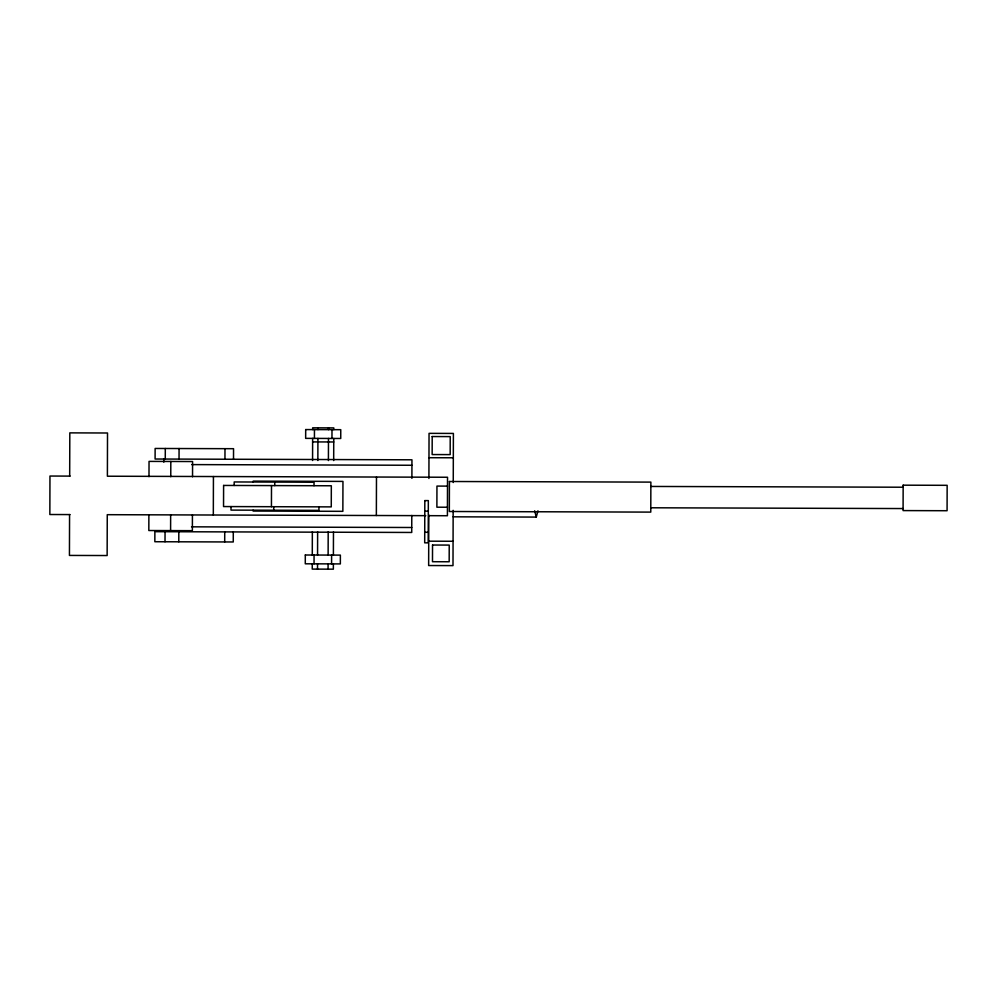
<?xml version="1.0" encoding="UTF-8"?>
<svg xmlns="http://www.w3.org/2000/svg" width="997" height="997" viewBox="0 0 997 997"><rect width="100%" height="100%" fill="white"/><g stroke="black" fill="none" stroke-linecap="round" stroke-linejoin="round"><path stroke-width="1.5" d="M69.566 514.577L69.441 555.429L107.14 555.541L107.265 514.689L425.794 515.661M69.678 476.105L69.815 432.872L107.514 432.997L107.389 476.217L447.528 477.251L447.416 515.736L428.822 515.673M148.877 514.813L148.827 530.529L192.371 530.666L192.421 514.951M148.989 476.666L149.039 461.399L192.583 461.536L192.533 476.79M163.82 462.147L163.832 459.056M165.016 541.757L165.053 531.7M165.265 459.056L165.303 448.5M170.599 530.603L170.649 514.888M170.761 476.728L170.811 461.461M178.787 541.807L178.812 531.737M179.036 459.094L179.074 448.538M213.321 515.013L213.433 476.541M224.699 541.944L224.736 531.887M224.961 459.243L224.986 448.675M231.017 506.576L231.005 510.103L318.94 510.364L318.953 506.85M233.286 531.912L233.261 541.969L154.847 541.732L154.871 531.675L411.736 532.46L411.786 515.449M233.51 459.268L233.547 448.7L155.133 448.463L155.096 459.019L411.948 459.804L411.898 478.361M234.183 485.477L234.195 481.95L314.03 482.199L314.018 485.713M253.113 510.165L253.113 511.05L342.856 511.324L342.956 481.401L253.201 481.127L253.201 482.012M271.433 506.7L271.496 485.589M273.714 510.227L273.726 506.713M274.748 485.601L274.748 482.074M312.26 563.828L312.235 569.1L333.359 569.175L333.372 563.891M312.285 555.03L312.348 531.787M312.572 460.502L312.634 438.393M312.672 429.595L312.672 427.825L333.783 427.9L333.783 429.657M314.043 563.828L314.067 555.03M314.429 438.393L314.454 429.595M317.52 569.125L317.532 563.841M317.557 555.042L317.632 531.8M317.856 460.514L317.918 438.406M317.943 429.607L317.956 427.85M328.075 569.15L328.088 563.878M328.125 555.08L328.187 531.837M328.412 460.552L328.474 438.443M328.499 429.645L328.512 427.875M331.577 563.891L331.615 555.092M331.964 438.443L331.989 429.645M333.397 555.092L333.472 531.85M333.683 460.564L333.758 438.456M376.355 515.511L376.48 477.04M428.797 514.901L428.648 565.536L452.999 565.611L453.161 510.339M428.909 478.46L429.046 433.359L453.398 433.433L453.249 482.523M453.149 516.82L536.286 517.082L537.956 510.8M312.622 441.908L333.746 441.97M428.972 457.71L453.323 457.785M191.736 464.602L411.935 465.263M70.139 476.105L49.962 476.043L49.85 514.514L70.027 514.577M650.854 486.449L903.157 487.221M447.503 486.112L436.948 486.087L436.885 507.199L447.441 507.236M650.792 507.785L903.083 508.557M424.784 511.149L428.311 511.162M191.536 526.827L411.749 527.5M424.722 532.273L428.249 532.286M428.71 541.184L453.074 541.259M534.654 510.788L536.286 517.082M223.602 485.439L223.54 506.563L331.266 506.887L331.328 485.776L223.602 485.439M305.306 555.005L305.281 563.803L340.351 563.916L340.376 555.117L305.306 555.005M305.693 429.57L305.655 438.368L340.737 438.481L340.762 429.682L305.693 429.57M424.822 500.594L424.697 542.829L428.212 542.842L428.336 500.606L424.822 500.594M432.2 436.536L432.15 454.557L450.17 454.607L450.22 436.599L432.2 436.536M432.536 545.023L432.486 561.71L449.173 561.76L449.223 545.085L432.536 545.023M449.423 481.501L449.323 511.498L650.779 512.109L650.867 482.112L449.423 481.501M903.157 485.178L903.083 510.589L947.075 510.726L947.15 485.315L903.157 485.178"/></g></svg>
